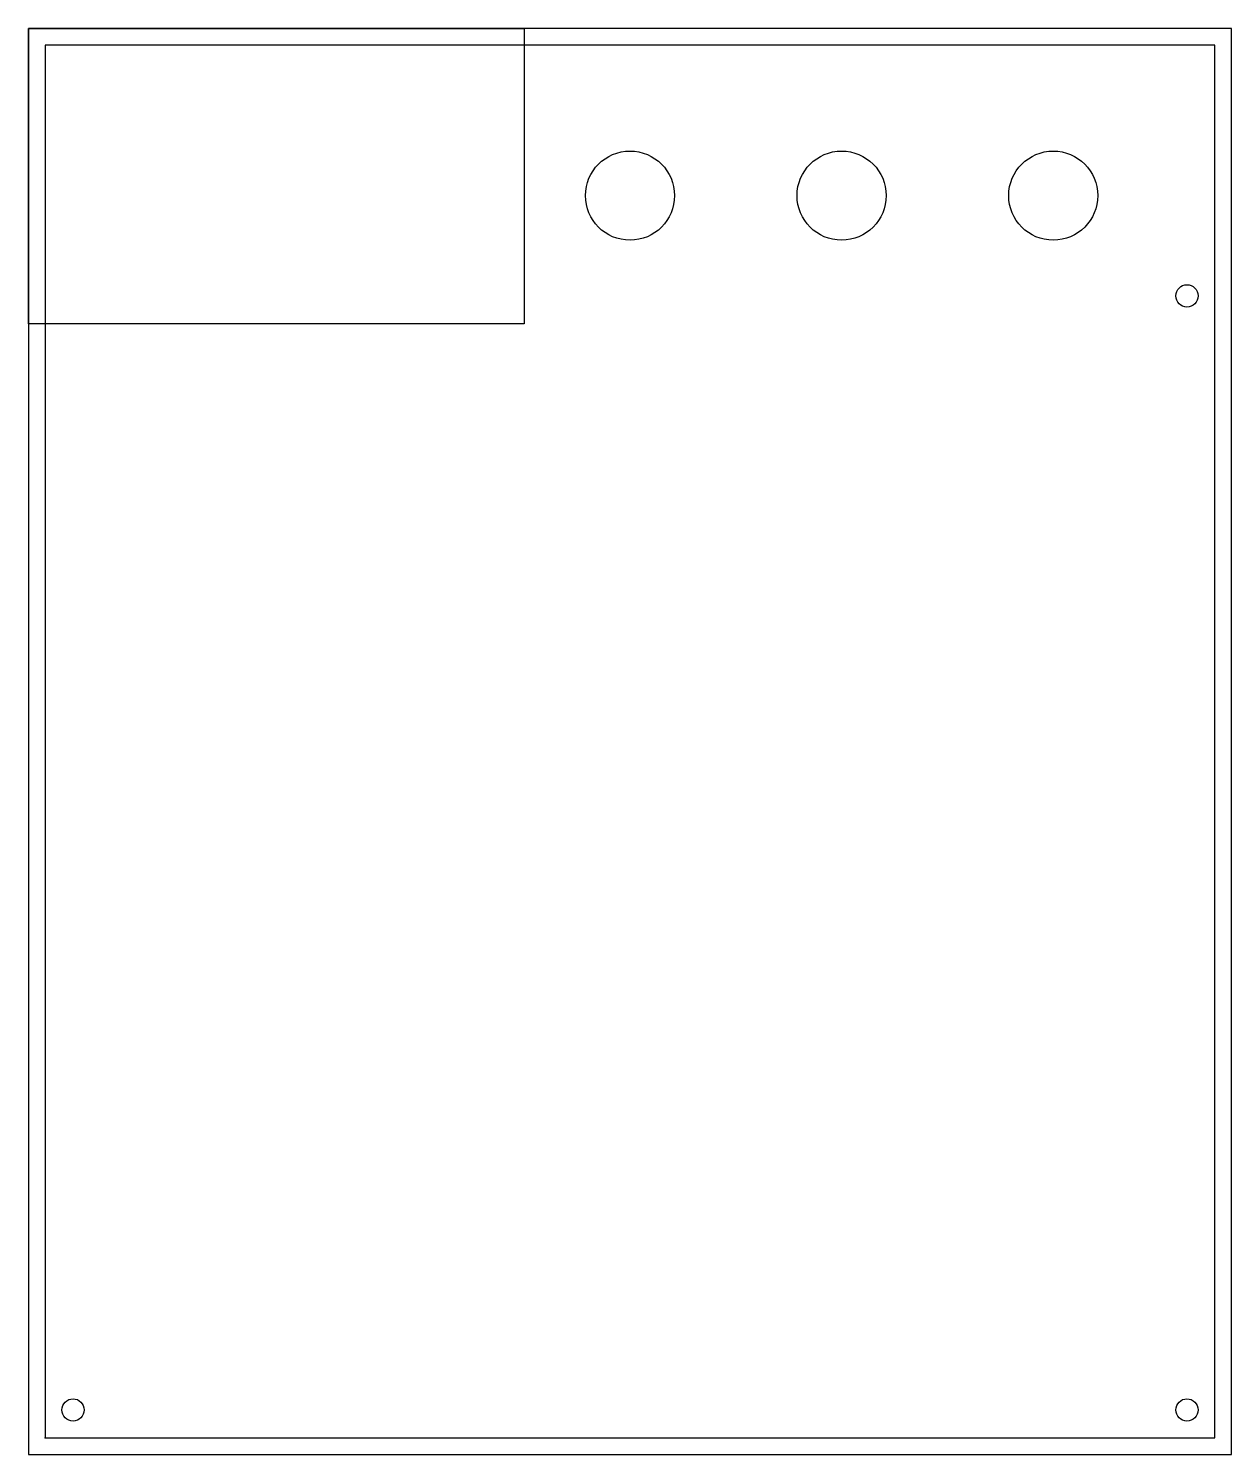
# Model space of a CAD drawing. Header units: millimetres. Extents: x -2 to 106, y -2 to 126.
import ezdxf

# ---------------------------------------------------------------- set-up
doc = ezdxf.new("R2010")
doc.units = ezdxf.units.MM
doc.layers.get('0').update_dxf_attribs({"linetype": 'CONTINUOUS'})

msp = doc.modelspace()

# ---------------------------------------------------------------- linework, layer by layer
for points in [[(-1.5, -1.5), (106.5, -1.5), (106.5, 126.5), (-1.5, 126.5)], [(-1.5, 126.5), (43, 126.5), (43, 100), (-1.5, 100)], [(0, 0), (105, 0), (105, 125), (0, 125)]]:
    msp.add_lwpolyline(points, close=True)
for centre, radius in [((52.5, 111.5), 4), ((71.5, 111.5), 4), ((90.5, 111.5), 4), ((102.5, 102.5), 1), ((2.5, 2.5), 1), ((102.5, 2.5), 1)]:
    msp.add_circle(centre, radius)
msp.add_point((0, 0))

doc.saveas('drawing.dxf')
